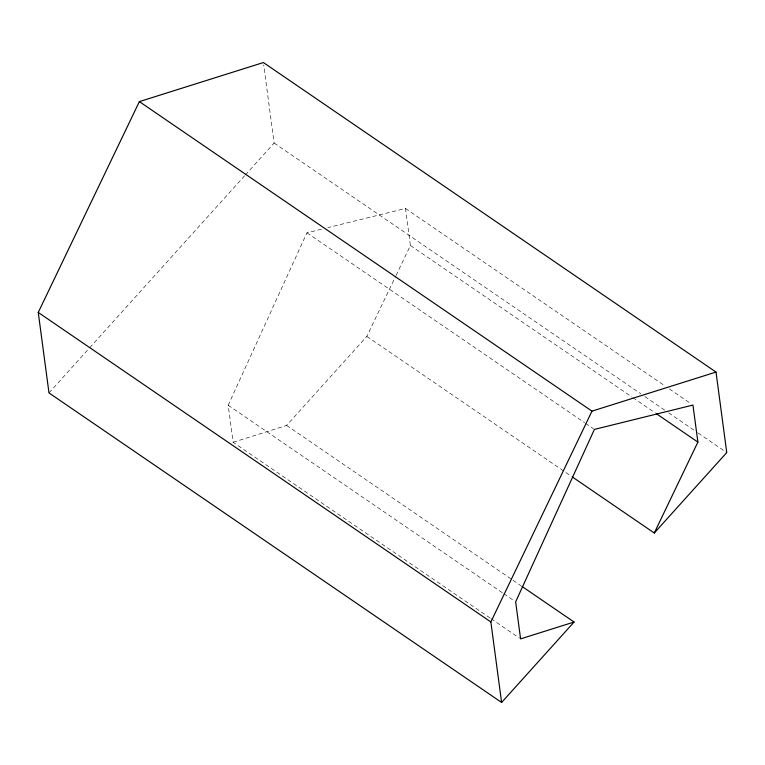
<?xml version="1.0" encoding="UTF-8"?>
<svg xmlns="http://www.w3.org/2000/svg" width="765" height="765" viewBox="0 0 765 765"><rect width="100%" height="100%" fill="white"/><g stroke="black" fill="none" stroke-linecap="round" stroke-linejoin="round"><path stroke-width="0.57" stroke-dasharray="3.83 2.87" d="M490.069 618.005L233.115 442.285L228.18 405.249L306.947 232.799L323.174 228.792M233.115 442.285L286.607 425.436L366.818 336.409L395.543 276.509M396.05 275.448L410.413 245.498L405.479 208.472L327.812 227.645M48.989 392.923L88.912 348.62M89.706 347.731L244.59 175.816M245.393 174.936L274.138 143.036L263.705 64.901M405.479 208.472L665.378 386.21M669.318 388.907L690.977 403.719M274.138 143.036L640.965 393.899M644.905 396.595L664.622 410.088M668.572 412.784L697.164 432.34M698.158 433.019L726.75 452.574M410.413 245.498L631.928 396.987M632.913 397.657L655.557 413.148M306.947 232.799L584.575 422.672M585.55 423.341L593.43 428.725M366.818 336.409L571.589 476.452M286.607 425.436L512.053 579.612M513.038 580.291L520.908 585.674M228.18 405.249L502.854 593.095M503.839 593.774L514.663 601.175M491.053 618.684L519.607 638.211"/><path stroke-width="1.15" d="M521.893 586.344L574.075 622.031L501.61 702.461L48.989 392.923L38.25 312.426L139.364 101.611L263.389 62.539L716.011 372.077L726.75 452.574L654.285 533.004L572.574 477.121M501.61 702.461L490.862 621.964L591.976 411.149L716.011 372.077M654.285 533.004L697.89 442.094L692.947 405.068L594.415 429.404L515.648 601.854L520.592 638.88L574.075 622.031M656.542 413.817L697.89 442.094M139.364 101.611L591.976 411.149M38.25 312.426L490.862 621.964"/></g></svg>
